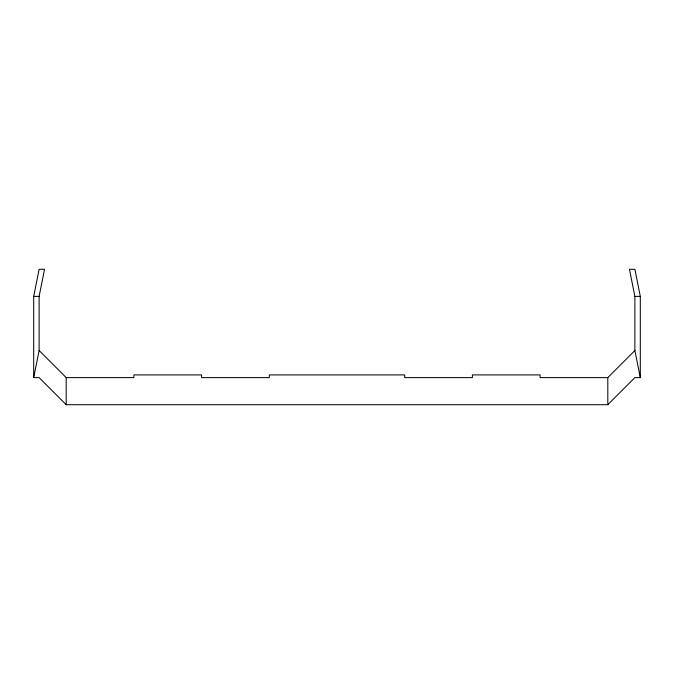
<?xml version="1.0" encoding="UTF-8"?>
<svg xmlns="http://www.w3.org/2000/svg" width="674" height="674" viewBox="0 0 674 674"><rect width="100%" height="100%" fill="white"/><g stroke="black" fill="none" stroke-linecap="round" stroke-linejoin="round"><path stroke-width="1.01" d="M33.7 377.617L33.7 296.383L39.117 269.297L44.535 269.297L39.117 296.383L39.117 350.539L33.7 377.617L39.117 377.617L66.195 404.703L607.805 404.703L634.883 377.617L640.3 377.617L640.3 296.383L634.883 269.297L629.465 269.297L634.883 296.383L634.883 350.539L640.3 377.617M39.117 350.539L66.195 377.617L133.899 377.617L133.899 374.913L201.602 374.913L201.602 377.617L269.297 377.617L269.297 374.913L404.703 374.913L404.703 377.617L472.398 377.617L472.398 374.913L540.101 374.913L540.101 377.617L607.805 377.617L634.883 350.539M33.7 296.383L39.117 296.383M634.883 296.383L640.3 296.383M607.805 377.617L607.805 404.703M66.195 377.617L66.195 404.703"/></g></svg>
